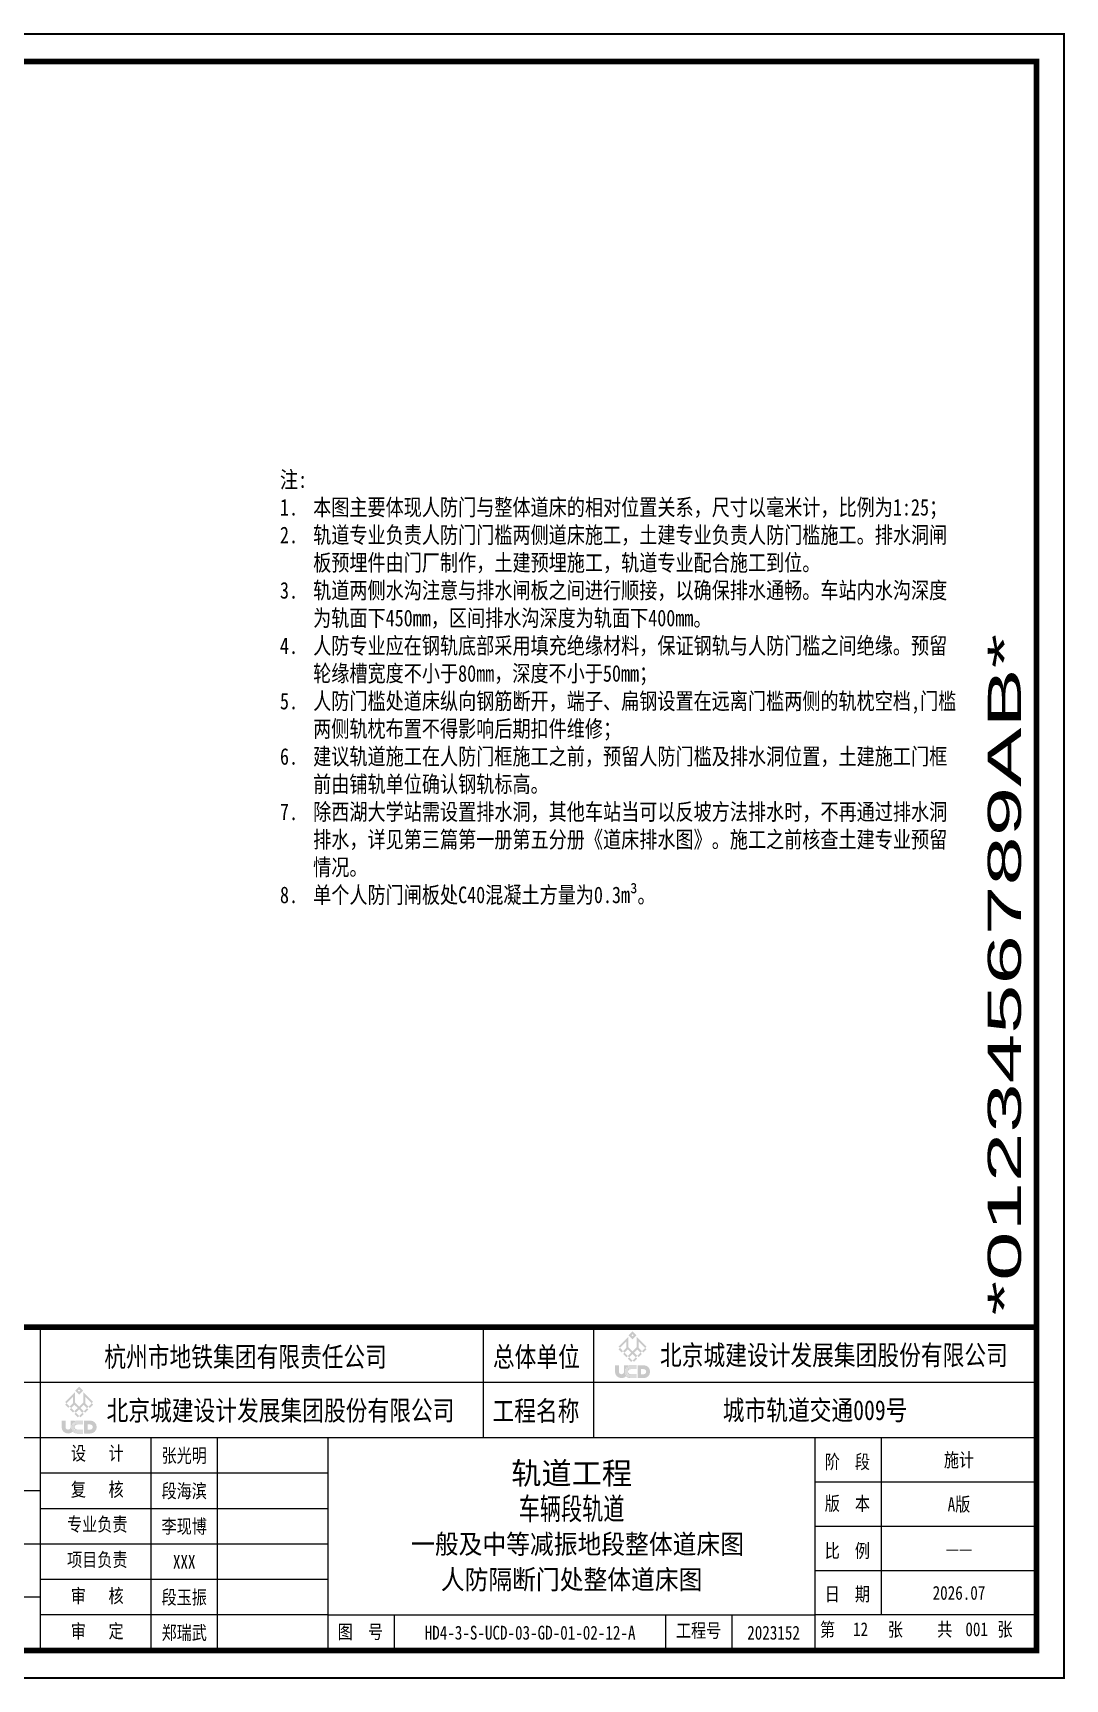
# Model space of a CAD drawing. Header units: inches. Extents: x 536665 to 586219, y -13730 to -6296.
# Drawn here: x 581556 to 586219, y -13730 to -6296 of the extents above; entities that cross this region are included whole.
import ezdxf
from ezdxf.enums import TextEntityAlignment as Align

# ---------------------------------------------------------------- set-up
doc = ezdxf.new("R2010")
doc.units = ezdxf.units.IN
doc.header["$MEASUREMENT"] = 0
doc.header["$PDSIZE"] = -20
for name, color, linetype in [('3', 3, 'Continuous'), ('GesoftDrawFrameFrameBlockLayer', 7, 'Continuous'), ('GesoftDrawFrameInLineLayer', 85, 'Continuous'), ('GesoftDrawFrameOutLineLayer', 180, 'Continuous'), ('GesoftDrawFrameTitleLayer', 7, 'Continuous'), ('尺寸标注', 7, 'Continuous')]:
    doc.layers.add(name, color=color, linetype=linetype)
doc.styles.add('宋体', font='SimSun.ttf', dxfattribs={"width": 0.8})
doc.styles.add('宋体样式', font='SimSun.ttf', dxfattribs={"width": 0.8})
doc.styles.add('宋体样式宽度0.65', font='SimSun.ttf', dxfattribs={"width": 0.65})
doc.styles.add('宋体样式宽度0.7', font='SimSun.ttf', dxfattribs={"width": 0.7})
doc.styles.add('条形码', font='BC_C39.FBC', dxfattribs={"height": 11})

# ---------------------------------------------------------------- blocks, each defined once
blk = doc.blocks.new('0_d99ac5e330684673bdd85ff840ac973b')
at = {"layer": 'GesoftDrawFrameInLineLayer', "color": 0, "const_width": 1}
blk.add_lwpolyline([(0, 0), (0, 287), (-390, 287), (-390, 0), (0, 0)], dxfattribs=at)
at = {"layer": 'GesoftDrawFrameOutLineLayer', "color": 0, "const_width": 0.35}
blk.add_lwpolyline([(5, -5), (5, 292), (-415, 292), (-415, -5), (5, -5)], dxfattribs=at)
blk = doc.blocks.new('GESOFT00000000NEW_049a35bf7f0736cc4250df00ece10f93_d99ac5e330684673bdd85ff840ac973b_2e1cf7a908f61d0b50dc33cccab90907')
at = {"layer": 'GesoftDrawFrameTitleLayer'}
h = blk.add_hatch(color=7, dxfattribs=at)
h.paths.add_polyline_path([(-72.25, 56.91), (-72.98, 56.18), (-73.72, 56.91), (-72.99, 57.65)])
h.paths.add_polyline_path([(-72.99, 57.13), (-73.2, 56.92), (-72.99, 56.72), (-72.78, 56.93)], flags=16)
h.paths.add_polyline_path([(-73.73, 56.66), (-73.73, 54.75), (-72.99, 54.02), (-72.26, 54.75), (-72.26, 56.68), (-70.47, 54.89), (-70.72, 54.64), (-70.46, 54.38), (-71.04, 53.8), (-71.29, 54.05), (-71.56, 53.78), (-71.31, 53.53), (-71.88, 52.95), (-72.14, 53.2), (-72.41, 52.94), (-72.15, 52.69), (-72.73, 52.11), (-72.99, 52.36), (-73.24, 52.11), (-73.82, 52.69), (-73.57, 52.94), (-73.84, 53.21), (-74.09, 52.96), (-74.67, 53.54), (-74.42, 53.79), (-74.69, 54.06), (-74.94, 53.81), (-75.51, 54.38), (-75.26, 54.64), (-75.51, 54.88)])
h.paths.add_polyline_path([(-71.87, 55.79), (-71.87, 54.63), (-71.29, 54.05), (-70.72, 54.64)], flags=16)
h.paths.add_polyline_path([(-72.14, 54.36), (-72.72, 53.79), (-72.14, 53.2), (-71.56, 53.78)], flags=16)
h.paths.add_polyline_path([(-72.99, 53.53), (-73.57, 52.94), (-72.99, 52.36), (-72.41, 52.94)], flags=16)
h.paths.add_polyline_path([(-73.84, 54.37), (-74.42, 53.79), (-73.84, 53.21), (-73.25, 53.79)], flags=16)
h.paths.add_polyline_path([(-74.12, 54.63), (-74.12, 55.79), (-75.26, 54.64), (-74.69, 54.06)], flags=16)
edge = h.paths.add_edge_path()
edge.add_spline(control_points=[(-73.82, 51.43), (-73.82, 51.43), (-73.82, 51.52), (-73.82, 51.52), (-73.82, 51.52), (-74.53, 51.52), (-74.53, 51.52), (-74.53, 51.52), (-74.53, 50.35), (-74.53, 50.35), (-74.53, 50.09), (-74.74, 49.89), (-74.99, 49.89), (-75.24, 49.89), (-75.45, 50.09), (-75.45, 50.35), (-75.45, 50.35), (-75.45, 51.52), (-75.45, 51.52), (-75.45, 51.52), (-76.16, 51.52), (-76.16, 51.52), (-76.16, 51.52), (-76.16, 50.35), (-76.16, 50.35), (-76.16, 49.7), (-75.64, 49.18), (-74.99, 49.18), (-74.67, 49.18), (-74.38, 49.3), (-74.17, 49.51), (-73.96, 49.3), (-73.68, 49.18), (-73.36, 49.18), (-73.36, 49.18), (-72.27, 49.18), (-72.27, 49.18), (-72.27, 49.18), (-72.27, 49.32), (-72.27, 49.32), (-72.43, 49.32), (-73.37, 49.32), (-73.37, 49.33), (-73.93, 49.34), (-74.38, 49.8), (-74.38, 50.35), (-74.38, 50.91), (-73.93, 51.36), (-73.37, 51.38), (-73.37, 51.38), (-72.43, 51.38), (-72.27, 51.38), (-72.27, 51.38), (-72.27, 51.52), (-72.27, 51.52), (-72.27, 51.52), (-73.36, 51.52), (-73.36, 51.52), (-73.52, 51.52), (-73.68, 51.49), (-73.82, 51.43)], knot_values=[0, 0, 0, 0, 1, 1, 1, 2, 2, 2, 3, 3, 3, 4, 4, 4, 5, 5, 5, 6, 6, 6, 7, 7, 7, 8, 8, 8, 9, 9, 9, 10, 10, 10, 11, 11, 11, 12, 12, 12, 13, 13, 13, 14, 14, 14, 15, 15, 15, 16, 16, 16, 17, 17, 17, 18, 18, 18, 19, 19, 19, 20, 20, 20, 20], degree=3, periodic=0)
edge = h.paths.add_edge_path(flags=17)
edge.add_spline(control_points=[(-74.32, 50.35), (-74.32, 49.83), (-73.9, 49.39), (-73.37, 49.38), (-73.36, 49.38), (-72.43, 49.38), (-72.27, 49.38), (-72.27, 49.38), (-72.27, 49.5), (-72.27, 49.5), (-72.43, 49.5), (-73.37, 49.5), (-73.37, 49.51), (-73.84, 49.52), (-74.2, 49.89), (-74.2, 50.35), (-74.2, 50.81), (-73.84, 51.18), (-73.37, 51.2), (-73.37, 51.2), (-72.43, 51.2), (-72.27, 51.2), (-72.27, 51.2), (-72.27, 51.32), (-72.27, 51.32), (-72.43, 51.32), (-73.36, 51.32), (-73.37, 51.32), (-73.89, 51.31), (-74.32, 50.87), (-74.32, 50.35)], knot_values=[0, 0, 0, 0, 1, 1, 1, 2, 2, 2, 3, 3, 3, 4, 4, 4, 5, 5, 5, 6, 6, 6, 7, 7, 7, 8, 8, 8, 9, 9, 9, 10, 10, 10, 10], degree=3, periodic=0)
edge = h.paths.add_edge_path(flags=16)
edge.add_spline(control_points=[(-74.14, 50.35), (-74.14, 49.92), (-73.8, 49.57), (-73.37, 49.56), (-73.36, 49.56), (-72.43, 49.56), (-72.27, 49.56), (-72.27, 49.56), (-72.27, 49.68), (-72.27, 49.68), (-72.43, 49.68), (-73.36, 49.68), (-73.37, 49.68), (-73.73, 49.69), (-74.02, 49.98), (-74.02, 50.35), (-74.02, 50.71), (-73.74, 51.01), (-73.38, 51.02), (-73.37, 51.02), (-72.43, 51.02), (-72.27, 51.02), (-72.27, 51.02), (-72.27, 51.14), (-72.27, 51.14), (-72.43, 51.14), (-73.36, 51.14), (-73.37, 51.14), (-73.8, 51.13), (-74.14, 50.78), (-74.14, 50.35)], knot_values=[0, 0, 0, 0, 1, 1, 1, 2, 2, 2, 3, 3, 3, 4, 4, 4, 5, 5, 5, 6, 6, 6, 7, 7, 7, 8, 8, 8, 9, 9, 9, 10, 10, 10, 10], degree=3, periodic=0)
edge = h.paths.add_edge_path(flags=16)
edge.add_spline(control_points=[(-73.96, 50.35), (-73.96, 50.02), (-73.7, 49.75), (-73.37, 49.74), (-73.35, 49.74), (-72.43, 49.74), (-72.27, 49.74), (-72.27, 49.74), (-72.27, 49.89), (-72.27, 49.89), (-72.27, 49.89), (-73.31, 49.89), (-73.31, 49.89), (-73.56, 49.89), (-73.81, 50.1), (-73.81, 50.35), (-73.81, 50.6), (-73.56, 50.81), (-73.31, 50.81), (-73.31, 50.81), (-72.27, 50.81), (-72.27, 50.81), (-72.27, 50.81), (-72.27, 50.96), (-72.27, 50.96), (-72.43, 50.96), (-73.36, 50.96), (-73.37, 50.96), (-73.7, 50.95), (-73.96, 50.68), (-73.96, 50.35)], knot_values=[0, 0, 0, 0, 1, 1, 1, 2, 2, 2, 3, 3, 3, 4, 4, 4, 5, 5, 5, 6, 6, 6, 7, 7, 7, 8, 8, 8, 9, 9, 9, 10, 10, 10, 10], degree=3, periodic=0)
edge = h.paths.add_edge_path()
edge.add_spline(control_points=[(-70.98, 51.52), (-70.98, 51.52), (-71.45, 51.52), (-71.45, 51.52), (-71.45, 51.52), (-72.08, 51.52), (-72.08, 51.52), (-72.08, 51.52), (-72.08, 49.21), (-72.08, 49.21), (-72.08, 49.21), (-72.08, 49.21), (-72.08, 49.21), (-72.08, 49.21), (-72.07, 49.18), (-72.07, 49.18), (-72.07, 49.18), (-70.98, 49.18), (-70.98, 49.18), (-70.33, 49.18), (-69.81, 49.7), (-69.81, 50.35), (-69.81, 51), (-70.33, 51.52), (-70.98, 51.52)], knot_values=[0, 0, 0, 0, 1, 1, 1, 2, 2, 2, 3, 3, 3, 4, 4, 4, 5, 5, 5, 6, 6, 6, 7, 7, 7, 8, 8, 8, 8], degree=3, periodic=0)
edge = h.paths.add_edge_path(flags=16)
edge.add_spline(control_points=[(-70.98, 49.89), (-70.98, 49.89), (-71.45, 49.89), (-71.45, 49.89), (-71.45, 49.89), (-71.45, 50.81), (-71.45, 50.81), (-71.45, 50.81), (-70.98, 50.81), (-70.98, 50.81), (-70.73, 50.81), (-70.52, 50.6), (-70.52, 50.35), (-70.52, 50.1), (-70.73, 49.89), (-70.98, 49.89)], knot_values=[0, 0, 0, 0, 1, 1, 1, 2, 2, 2, 3, 3, 3, 4, 4, 4, 5, 5, 5, 5], degree=3, periodic=0)
h = blk.add_hatch(color=7, dxfattribs=at)
h.paths.add_polyline_path([(-172.25, 46.91), (-172.98, 46.18), (-173.72, 46.91), (-172.99, 47.65)])
h.paths.add_polyline_path([(-172.99, 47.13), (-173.2, 46.92), (-172.99, 46.72), (-172.78, 46.93)], flags=16)
h.paths.add_polyline_path([(-173.73, 46.66), (-173.73, 44.75), (-172.99, 44.02), (-172.26, 44.75), (-172.26, 46.68), (-170.47, 44.89), (-170.72, 44.64), (-170.46, 44.38), (-171.04, 43.8), (-171.29, 44.05), (-171.56, 43.78), (-171.31, 43.53), (-171.88, 42.95), (-172.14, 43.2), (-172.41, 42.94), (-172.15, 42.69), (-172.73, 42.11), (-172.99, 42.36), (-173.24, 42.11), (-173.82, 42.69), (-173.57, 42.94), (-173.84, 43.21), (-174.09, 42.96), (-174.67, 43.54), (-174.42, 43.79), (-174.69, 44.06), (-174.94, 43.81), (-175.51, 44.38), (-175.26, 44.64), (-175.51, 44.88)])
h.paths.add_polyline_path([(-171.87, 45.79), (-171.87, 44.63), (-171.29, 44.05), (-170.72, 44.64)], flags=16)
h.paths.add_polyline_path([(-172.14, 44.36), (-172.72, 43.79), (-172.14, 43.2), (-171.56, 43.78)], flags=16)
h.paths.add_polyline_path([(-172.99, 43.53), (-173.57, 42.94), (-172.99, 42.36), (-172.41, 42.94)], flags=16)
h.paths.add_polyline_path([(-173.84, 44.37), (-174.42, 43.79), (-173.84, 43.21), (-173.25, 43.79)], flags=16)
h.paths.add_polyline_path([(-174.12, 44.63), (-174.12, 45.79), (-175.26, 44.64), (-174.69, 44.06)], flags=16)
edge = h.paths.add_edge_path()
edge.add_spline(control_points=[(-173.82, 41.43), (-173.82, 41.43), (-173.82, 41.52), (-173.82, 41.52), (-173.82, 41.52), (-174.53, 41.52), (-174.53, 41.52), (-174.53, 41.52), (-174.53, 40.35), (-174.53, 40.35), (-174.53, 40.09), (-174.74, 39.89), (-174.99, 39.89), (-175.24, 39.89), (-175.45, 40.09), (-175.45, 40.35), (-175.45, 40.35), (-175.45, 41.52), (-175.45, 41.52), (-175.45, 41.52), (-176.16, 41.52), (-176.16, 41.52), (-176.16, 41.52), (-176.16, 40.35), (-176.16, 40.35), (-176.16, 39.7), (-175.64, 39.18), (-174.99, 39.18), (-174.67, 39.18), (-174.38, 39.3), (-174.17, 39.51), (-173.96, 39.3), (-173.68, 39.18), (-173.36, 39.18), (-173.36, 39.18), (-172.27, 39.18), (-172.27, 39.18), (-172.27, 39.18), (-172.27, 39.32), (-172.27, 39.32), (-172.43, 39.32), (-173.37, 39.32), (-173.37, 39.33), (-173.93, 39.34), (-174.38, 39.8), (-174.38, 40.35), (-174.38, 40.91), (-173.93, 41.36), (-173.37, 41.38), (-173.37, 41.38), (-172.43, 41.38), (-172.27, 41.38), (-172.27, 41.38), (-172.27, 41.52), (-172.27, 41.52), (-172.27, 41.52), (-173.36, 41.52), (-173.36, 41.52), (-173.52, 41.52), (-173.68, 41.49), (-173.82, 41.43)], knot_values=[0, 0, 0, 0, 1, 1, 1, 2, 2, 2, 3, 3, 3, 4, 4, 4, 5, 5, 5, 6, 6, 6, 7, 7, 7, 8, 8, 8, 9, 9, 9, 10, 10, 10, 11, 11, 11, 12, 12, 12, 13, 13, 13, 14, 14, 14, 15, 15, 15, 16, 16, 16, 17, 17, 17, 18, 18, 18, 19, 19, 19, 20, 20, 20, 20], degree=3, periodic=0)
edge = h.paths.add_edge_path(flags=17)
edge.add_spline(control_points=[(-174.32, 40.35), (-174.32, 39.83), (-173.9, 39.39), (-173.37, 39.38), (-173.36, 39.38), (-172.43, 39.38), (-172.27, 39.38), (-172.27, 39.38), (-172.27, 39.5), (-172.27, 39.5), (-172.43, 39.5), (-173.37, 39.5), (-173.37, 39.51), (-173.84, 39.52), (-174.2, 39.89), (-174.2, 40.35), (-174.2, 40.81), (-173.84, 41.18), (-173.37, 41.2), (-173.37, 41.2), (-172.43, 41.2), (-172.27, 41.2), (-172.27, 41.2), (-172.27, 41.32), (-172.27, 41.32), (-172.43, 41.32), (-173.36, 41.32), (-173.37, 41.32), (-173.89, 41.31), (-174.32, 40.87), (-174.32, 40.35)], knot_values=[0, 0, 0, 0, 1, 1, 1, 2, 2, 2, 3, 3, 3, 4, 4, 4, 5, 5, 5, 6, 6, 6, 7, 7, 7, 8, 8, 8, 9, 9, 9, 10, 10, 10, 10], degree=3, periodic=0)
edge = h.paths.add_edge_path(flags=16)
edge.add_spline(control_points=[(-174.14, 40.35), (-174.14, 39.92), (-173.8, 39.57), (-173.37, 39.56), (-173.36, 39.56), (-172.43, 39.56), (-172.27, 39.56), (-172.27, 39.56), (-172.27, 39.68), (-172.27, 39.68), (-172.43, 39.68), (-173.36, 39.68), (-173.37, 39.68), (-173.73, 39.69), (-174.02, 39.98), (-174.02, 40.35), (-174.02, 40.71), (-173.74, 41.01), (-173.38, 41.02), (-173.37, 41.02), (-172.43, 41.02), (-172.27, 41.02), (-172.27, 41.02), (-172.27, 41.14), (-172.27, 41.14), (-172.43, 41.14), (-173.36, 41.14), (-173.37, 41.14), (-173.8, 41.13), (-174.14, 40.78), (-174.14, 40.35)], knot_values=[0, 0, 0, 0, 1, 1, 1, 2, 2, 2, 3, 3, 3, 4, 4, 4, 5, 5, 5, 6, 6, 6, 7, 7, 7, 8, 8, 8, 9, 9, 9, 10, 10, 10, 10], degree=3, periodic=0)
edge = h.paths.add_edge_path(flags=16)
edge.add_spline(control_points=[(-173.96, 40.35), (-173.96, 40.02), (-173.7, 39.75), (-173.37, 39.74), (-173.35, 39.74), (-172.43, 39.74), (-172.27, 39.74), (-172.27, 39.74), (-172.27, 39.89), (-172.27, 39.89), (-172.27, 39.89), (-173.31, 39.89), (-173.31, 39.89), (-173.56, 39.89), (-173.81, 40.1), (-173.81, 40.35), (-173.81, 40.6), (-173.56, 40.81), (-173.31, 40.81), (-173.31, 40.81), (-172.27, 40.81), (-172.27, 40.81), (-172.27, 40.81), (-172.27, 40.96), (-172.27, 40.96), (-172.43, 40.96), (-173.36, 40.96), (-173.37, 40.96), (-173.7, 40.95), (-173.96, 40.68), (-173.96, 40.35)], knot_values=[0, 0, 0, 0, 1, 1, 1, 2, 2, 2, 3, 3, 3, 4, 4, 4, 5, 5, 5, 6, 6, 6, 7, 7, 7, 8, 8, 8, 9, 9, 9, 10, 10, 10, 10], degree=3, periodic=0)
edge = h.paths.add_edge_path()
edge.add_spline(control_points=[(-170.98, 41.52), (-170.98, 41.52), (-171.45, 41.52), (-171.45, 41.52), (-171.45, 41.52), (-172.08, 41.52), (-172.08, 41.52), (-172.08, 41.52), (-172.08, 39.21), (-172.08, 39.21), (-172.08, 39.21), (-172.08, 39.21), (-172.08, 39.21), (-172.08, 39.21), (-172.07, 39.18), (-172.07, 39.18), (-172.07, 39.18), (-170.98, 39.18), (-170.98, 39.18), (-170.33, 39.18), (-169.81, 39.7), (-169.81, 40.35), (-169.81, 41), (-170.33, 41.52), (-170.98, 41.52)], knot_values=[0, 0, 0, 0, 1, 1, 1, 2, 2, 2, 3, 3, 3, 4, 4, 4, 5, 5, 5, 6, 6, 6, 7, 7, 7, 8, 8, 8, 8], degree=3, periodic=0)
edge = h.paths.add_edge_path(flags=16)
edge.add_spline(control_points=[(-170.98, 39.89), (-170.98, 39.89), (-171.45, 39.89), (-171.45, 39.89), (-171.45, 39.89), (-171.45, 40.81), (-171.45, 40.81), (-171.45, 40.81), (-170.98, 40.81), (-170.98, 40.81), (-170.73, 40.81), (-170.52, 40.6), (-170.52, 40.35), (-170.52, 40.1), (-170.73, 39.89), (-170.98, 39.89)], knot_values=[0, 0, 0, 0, 1, 1, 1, 2, 2, 2, 3, 3, 3, 4, 4, 4, 5, 5, 5, 5], degree=3, periodic=0)
at = {"layer": 'GesoftDrawFrameTitleLayer', "color": 7}
for p, q in [((-180, 0), (-180, 58.4)), ((-100, 58.4), (-100, 38.4)), ((-80, 38.4), (-80, 58.4)), ((-180, 48.4), (-200, 48.4)), ((0, 48.4), (-180, 48.4)), ((-180, 38.4), (-200, 38.4)), ((0, 38.4), (-180, 38.4)), ((-160, 0), (-160, 38.4)), ((-148, 0), (-148, 38.4)), ((-128, 0), (-128, 38.4)), ((-40, 0), (-40, 38.4)), ((-28, 6.4), (-28, 38.4)), ((-128, 32), (-180, 32)), ((0, 30.4), (-40, 30.4)), ((-180, 28.8), (-200, 28.8)), ((-128, 25.6), (-180, 25.6)), ((0, 22.4), (-40, 22.4)), ((-180, 19.2), (-200, 19.2)), ((-128, 19.2), (-180, 19.2)), ((-128, 12.8), (-180, 12.8)), ((0, 14.4), (-40, 14.4)), ((-180, 9.6), (-200, 9.6)), ((0, 10), (0, 0)), ((0, 10), (0, 0)), ((-128, 6.4), (-180, 6.4)), ((-128, 6.4), (-40, 6.4)), ((-116, 0), (-116, 6.4)), ((-67, 0), (-67, 6.4)), ((-55, 0), (-55, 6.4)), ((0, 6.4), (-40, 6.4)), ((-180, 0), (-200, 0))]:
    blk.add_line(p, q, dxfattribs=at)
at = {"layer": 'GesoftDrawFrameTitleLayer', "color": 7, "const_width": 1}
blk.add_lwpolyline([(0, 0), (0, 58.4), (-200, 58.4), (-200, 0)], close=True, dxfattribs=at)
at = {"layer": 'GesoftDrawFrameTitleLayer', "color": 7}
blk.add_point((-180, 48.4), dxfattribs=at)
at = {"layer": 'GesoftDrawFrameFrameBlockLayer'}
blk.add_blockref('0_d99ac5e330684673bdd85ff840ac973b', (0, 0), dxfattribs=at)
at = {"layer": 'GesoftDrawFrameTitleLayer', "color": 7, "width": 0.8}
for s, height, style, p in [(' 杭州市地铁集团有限责任公司', 3.6, '宋体样式宽度0.7', (-170.4, 51.24)), ('总体单位', 3.6, '宋体样式宽度0.7', (-98.22, 51.24)), ('北京城建设计发展集团股份有限公司', 3.6, '宋体样式宽度0.7', (-68.03, 51.54)), ('北京城建设计发展集团股份有限公司', 3.6, '宋体样式宽度0.7', (-168.03, 41.54)), ('工程名称', 3.6, '宋体样式宽度0.7', (-98.3, 41.47)), ('阶  段', 2.5, '宋体样式宽度0.7', (-38.26, 32.83)), ('版  本', 2.5, '宋体样式宽度0.7', (-38.26, 25.3)), ('比  例', 2.5, '宋体样式宽度0.7', (-38.26, 16.75)), ('日  期', 2.5, '宋体样式宽度0.7', (-38.26, 8.93)), ('图  号', 2.5, '宋体样式宽度0.7', (-126.26, 2.12)), ('工程号', 2.5, '宋体样式宽度0.65', (-65.14, 2.34)), ('第       张', 2.5, '宋体样式宽度0.7', (-39.12, 2.52)), ('共      张', 2.5, '宋体样式宽度0.7', (-17.95, 2.56))]:
    blk.add_text(s, height=height, dxfattribs=dict(at, style=style)).set_placement(p)
at = {"layer": 'GesoftDrawFrameTitleLayer', "color": 7, "style": '宋体样式宽度0.65', "width": 0.8}
for s, p in [('设   计', (-169.71, 35.65)), ('复   核', (-169.71, 29.13)), ('专业负责', (-169.71, 22.83)), ('项目负责', (-169.71, 16.43)), ('审   核', (-169.71, 9.92)), ('审   定', (-169.71, 3.54))]:
    blk.add_text(s, height=2.5, dxfattribs=at).set_placement(p, align=Align.MIDDLE)
at = {"layer": 'GesoftDrawFrameTitleLayer', "color": 7, "style": '条形码', "width": 2}
blk.add_attdef('BARCODE', (-2.8, 60.5), '', height=6, rotation=90, dxfattribs=at)
at = {"layer": 'GesoftDrawFrameTitleLayer', "style": '宋体样式'}
for tag, height, width, p in [('GCMC0', 3.6, 0.8, (-40, 43.4)), ('SHEJI', 2.5, 0.8, (-154, 35.2)), ('SHEJI2', 2.5, 0.8, (-137.76, 35.27)), ('SJJD', 2.5, 0.8, (-14, 34.4)), ('JIAOHE', 2.5, 0.8, (-154, 28.8)), ('JIAOHE2', 2.5, 0.8, (-137.61, 28.83)), ('VERSION0', 2.5, 0.8, (-14, 26.4)), ('ZTSD', 2.5, 0.8, (-190, 24)), ('CEMING', 4, 0.7, (-84, 22.59)), ('ZYFZR1', 2.5, 0.8, (-154, 22.4)), ('ZYFZR2', 2.5, 0.8, (-137.76, 22.24)), ('BILI', 2.5, 0.8, (-14, 18.4)), ('XMFZR1', 2.5, 0.8, (-154, 16)), ('XMFZR2', 2.5, 0.8, (-137.98, 16.22)), ('DOCNAME0', 3.5, 0.9, (-84, 13.27)), ('SENHE', 2.5, 0.8, (-154, 9.6)), ('SENHE2', 2.5, 0.8, (-137.41, 9.52)), ('DOCNAME2', 3.5, 0.9, (-84, 9.42)), ('RIQI', 2.5, 0.8, (-14, 10.4)), ('XTSD', 2.5, 0.8, (-190, 4.8)), ('SENDING', 2.5, 0.8, (-154, 3.2)), ('SENDING2', 2.5, 0.8, (-137.41, 3.81)), ('TUHAO', 2.5, 0.8, (-91.5, 3.2)), ('PROJECTNO', 2.5, 0.8, (-47.5, 3.2)), ('PAGENUMBER', 2.5, 0.8, (-31.78, 3.83)), ('PAGECOUNT', 2.5, 0.8, (-10.8, 3.83))]:
    blk.add_attdef(tag, text='', height=height, dxfattribs=dict(at, width=width)).set_placement(p, align=Align.MIDDLE_CENTER)
blk.add_attdef('PIANMING', text='', height=4, dxfattribs=at).set_placement((-84, 31.09), align=Align.MIDDLE_CENTER)

msp = doc.modelspace()

# ---------------------------------------------------------------- block references
at = {"layer": '尺寸标注', "color": 0}
ref = msp.add_blockref('GESOFT00000000NEW_049a35bf7f0736cc4250df00ece10f93_d99ac5e330684673bdd85ff840ac973b_2e1cf7a908f61d0b50dc33cccab90907', (586089.8, -13600.4), dxfattribs=dict(at, xscale=25, yscale=25, zscale=25))
ref.add_attrib('GCMC0', '城市轨道交通009号', dxfattribs={"layer": 'GesoftDrawFrameTitleLayer', "height": 90, "style": '宋体样式', "width": 0.8}).set_placement((585089.8, -12515.4), align=Align.MIDDLE_CENTER)
ref.add_attrib('PIANMING', '轨道工程', dxfattribs={"layer": 'GesoftDrawFrameTitleLayer', "height": 100, "style": '宋体样式'}).set_placement((583989.8, -12800.4), align=Align.MIDDLE_CENTER)
ref.add_attrib('CEMING', '车辆段轨道', dxfattribs={"layer": 'GesoftDrawFrameTitleLayer', "height": 100, "style": '宋体样式', "width": 0.7}).set_placement((583989.8, -12960.4), align=Align.MIDDLE_CENTER)
ref.add_attrib('DOCNAME0', ' 一般及中等减振地段整体道床图', dxfattribs={"layer": 'GesoftDrawFrameTitleLayer', "height": 87.5, "style": '宋体样式', "width": 0.9}).set_placement((583989.8, -13120.4), align=Align.MIDDLE_CENTER)
ref.add_attrib('DOCNAME2', '人防隔断门处整体道床图', dxfattribs={"layer": 'GesoftDrawFrameTitleLayer', "height": 87.5, "style": '宋体样式', "width": 0.9}).set_placement((583989.8, -13280.4), align=Align.MIDDLE_CENTER)
ref.add_attrib('TUHAO', 'HD4-3-S-UCD-03-GD-01-02-12-A', dxfattribs={"layer": 'GesoftDrawFrameTitleLayer', "height": 62.5, "style": '宋体样式', "width": 0.8}).set_placement((583802.3, -13520.4), align=Align.MIDDLE_CENTER)
ref.add_attrib('VERSION0', 'A版', dxfattribs={"layer": 'GesoftDrawFrameTitleLayer', "height": 62.5, "style": '宋体样式', "width": 0.8}).set_placement((585739.8, -12940.4), align=Align.MIDDLE_CENTER)
ref.add_attrib('SJJD', '施计', dxfattribs={"layer": 'GesoftDrawFrameTitleLayer', "height": 62.5, "style": '宋体样式', "width": 0.8}).set_placement((585739.8, -12740.4), align=Align.MIDDLE_CENTER)
ref.add_attrib('BILI', '——', dxfattribs={"layer": 'GesoftDrawFrameTitleLayer', "height": 62.5, "style": '宋体样式', "width": 0.8}).set_placement((585739.8, -13140.4), align=Align.MIDDLE_CENTER)
ref.add_attrib('RIQI', '2026.07', dxfattribs={"layer": 'GesoftDrawFrameTitleLayer', "height": 62.5, "style": '宋体样式', "width": 0.8}).set_placement((585739.8, -13340.4), align=Align.MIDDLE_CENTER)
ref.add_attrib('PROJECTNO', '2023152', dxfattribs={"layer": 'GesoftDrawFrameTitleLayer', "height": 62.5, "style": '宋体样式', "width": 0.8}).set_placement((584902.3, -13520.4), align=Align.MIDDLE_CENTER)
ref.add_attrib('PAGENUMBER', '12', dxfattribs={"layer": 'GesoftDrawFrameTitleLayer', "height": 62.5, "style": '宋体样式', "width": 0.8}).set_placement((585295.2, -13504.7), align=Align.MIDDLE_CENTER)
ref.add_attrib('PAGECOUNT', '001', dxfattribs={"layer": 'GesoftDrawFrameTitleLayer', "height": 62.5, "style": '宋体样式', "width": 0.8}).set_placement((585819.7, -13504.7), align=Align.MIDDLE_CENTER)
ref.add_attrib('SENDING', '郑瑞武', dxfattribs={"layer": 'GesoftDrawFrameTitleLayer', "height": 62.5, "style": '宋体样式', "width": 0.8}).set_placement((582239.8, -13520.4), align=Align.MIDDLE_CENTER)
ref.add_attrib('SENHE', '段玉振', dxfattribs={"layer": 'GesoftDrawFrameTitleLayer', "height": 62.5, "style": '宋体样式', "width": 0.8}).set_placement((582239.8, -13360.4), align=Align.MIDDLE_CENTER)
ref.add_attrib('ZYFZR1', '李现博', dxfattribs={"layer": 'GesoftDrawFrameTitleLayer', "height": 62.5, "style": '宋体样式', "width": 0.8}).set_placement((582239.8, -13040.4), align=Align.MIDDLE_CENTER)
ref.add_attrib('JIAOHE', '段海滨', dxfattribs={"layer": 'GesoftDrawFrameTitleLayer', "height": 62.5, "style": '宋体样式', "width": 0.8}).set_placement((582239.8, -12880.4), align=Align.MIDDLE_CENTER)
ref.add_attrib('SHEJI', '张光明', dxfattribs={"layer": 'GesoftDrawFrameTitleLayer', "height": 62.5, "style": '宋体样式', "width": 0.8}).set_placement((582239.8, -12720.4), align=Align.MIDDLE_CENTER)
ref.add_attrib('BARCODE', '*0123456789AB*', (586019.8, -12087.9), dxfattribs={"layer": 'GesoftDrawFrameTitleLayer', "color": 7, "height": 150, "rotation": 90, "style": '条形码', "width": 2})
ref.add_attrib('XMFZR1', 'XXX', dxfattribs={"layer": 'GesoftDrawFrameTitleLayer', "height": 62.5, "style": '宋体样式', "width": 0.8}).set_placement((582239.8, -13200.4), align=Align.MIDDLE_CENTER)

# ---------------------------------------------------------------- texts
at = {"layer": '3', "insert": (582672.3, -8275.5), "char_height": 75, "width": 3064.49, "attachment_point": 1, "style": '宋体'}
msp.add_mtext('\\A1;注:\\P\\pi-150,l150,t150;1.^I本图主要体现人防门与整体道床的相对位置关系，尺寸以毫米计，比例为1:25；\\P{\\C2;2.^I轨道专业负责人防门门槛两侧道床施工，土建专业负责人防门槛施工。\\A0;\\C256;排水洞闸板预埋件由门厂制作，土建预埋施工，轨道专业配合施工到位。\\A1;\\C2;\\P}3.^I轨道两侧水沟注意与排水闸板之间进行顺接，以确保排水通畅。车站内水沟深度为轨面下450mm，区间排水沟深度为轨面下400mm。\\P4.^I人防专业应在钢轨底部采用填充绝缘材料，保证钢轨与人防门槛之间绝缘。预留轮缘槽宽度不小于80mm，深度不小于50mm；\\P5.^I人防门槛处道床纵向钢筋断开，{\\C2;端子}、扁钢设置在远离门槛两侧的轨枕空档,门槛两侧轨枕布置不得影响后期扣件维修；\\P{\\C2;6.^I建议轨道施工在人防门框施工之前，预留人防门槛及排水洞位置，\\A0;土建施工门框前由铺轨单位确认钢轨标高。\\P7.^I除西湖大学站需设置排水洞，其他车站当可以反坡方法排水时，不再通过排水洞排水，详见第三篇第一册第五分册《道床排水图》。施工之前核查土建专业预留情况。\\P8.^I单个人防门闸板处C40混凝土方量为0.3m³。}', dxfattribs=at)

doc.saveas('drawing.dxf')
